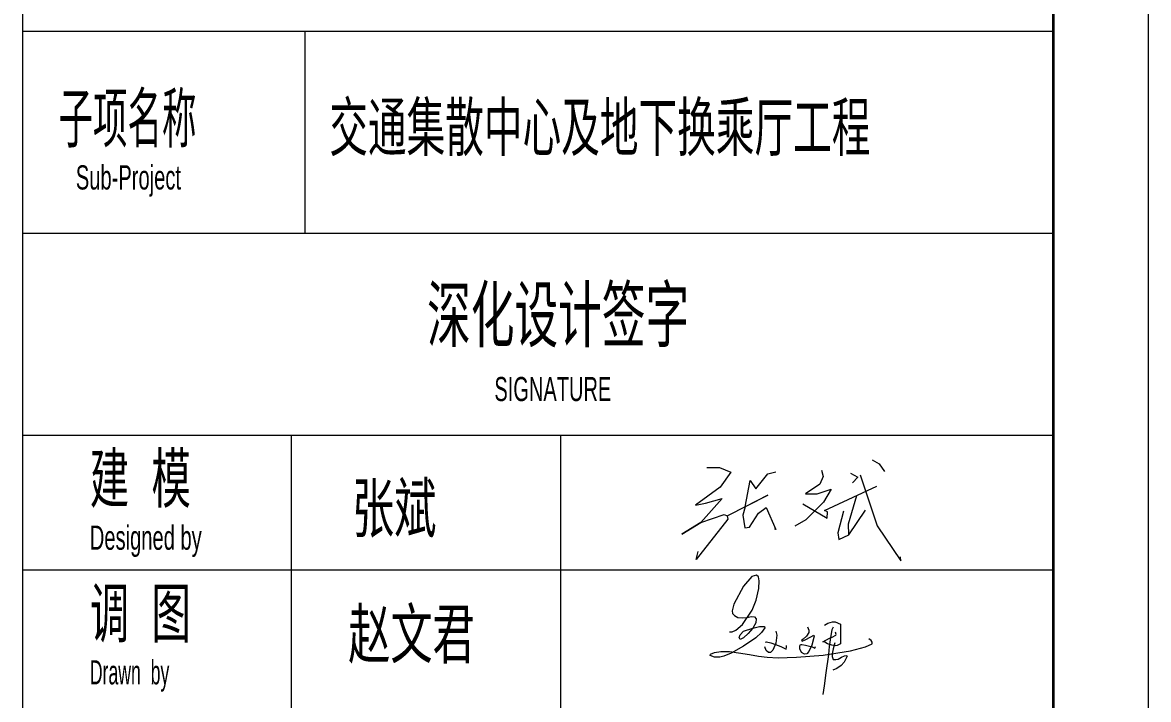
# Model space of a CAD drawing. Header units: millimetres. Extents: x 96 to 23960, y 200 to 17000.
# Drawn here: x 21596 to 23960, y 4729 to 6149 of the extents above; entities that cross this region are included whole.
import ezdxf

# ---------------------------------------------------------------- set-up
doc = ezdxf.new("R2010")
doc.units = ezdxf.units.MM
doc.linetypes.add('XKITLINE00', pattern=[0])
doc.layers.add('DrawingSheet', color=5, linetype='Continuous', lineweight=0)
doc.layers.add('OtherObjectType', color=1, linetype='Continuous', lineweight=0)
doc.styles.add('$TD_AUDIT_GENERATED_(14A)', font='ARIAL.TTF')
doc.styles.add('Arial', font='arial.ttf')

# ---------------------------------------------------------------- blocks, each defined once
blk = doc.blocks.new('*A5')
at = {"layer": 'DrawingSheet', "color": 5, "linetype": 'XKITLINE00', "lineweight": 0}
blk.add_line((23960, 200), (23960, 17000), dxfattribs=at)
blk = doc.blocks.new('*A7')
at = {"layer": 'OtherObjectType', "color": 7, "linetype": 'XKITLINE00', "lineweight": 0}
for p, q in [((23960, 200), (23960, 17000)), ((21596, 16811.9), (21596, 384)), ((23758.8, 16811.9), (23758.8, 384)), ((23761.2, 16814), (23761.2, 386)), ((21596, 6131.2), (23758.8, 6131.2)), ((22189.3, 5707.4), (22189.3, 6131.2)), ((21596, 5707.4), (23758.8, 5707.4)), ((21596, 5283.6), (23758.8, 5283.6)), ((22161, 4153.5), (22161, 5283.6)), ((22726.1, 4153.5), (22726.1, 5283.6)), ((23379.9, 5231.6), (23394.7, 5223.6)), ((23032.4, 5215.5), (23059.2, 5215.9)), ((23059.2, 5215.9), (23083.1, 5205.9)), ((23083.1, 5205.9), (23060.5, 5174.4)), ((23135.8, 5171.3), (23160.8, 5202.3)), ((23160.8, 5202.3), (23177.3, 5206.7)), ((23273.4, 5210.1), (23277.2, 5196.6)), ((23334.5, 5203.7), (23349.7, 5195.2)), ((23394.7, 5223.6), (23405.8, 5207.3)), ((23112.9, 5133.4), (23123.7, 5188.6)), ((23123.7, 5188.6), (23135.8, 5171.3)), ((23269.7, 5181), (23240, 5160.6)), ((23277.2, 5196.6), (23269.7, 5181)), ((23349.7, 5195.2), (23338.4, 5183.4)), ((23354.5, 5200.6), (23390.2, 5093.5)), ((23060.5, 5174.4), (23009.2, 5136.9)), ((23075.6, 5114.3), (23160.5, 5157.7)), ((23160.5, 5157.7), (23112.9, 5133.4)), ((23240, 5160.6), (23264.6, 5160.6)), ((23264.6, 5160.6), (23293.7, 5170.3)), ((23293.7, 5170.3), (23277.6, 5142.9)), ((23279.6, 5125.8), (23389.4, 5176.6)), ((23329.9, 5097.5), (23347.4, 5157.2)), ((23009.2, 5136.9), (23029.6, 5141)), ((23065.1, 5151.1), (23020.4, 5100.3)), ((23029.6, 5141), (23065.1, 5151.1)), ((23065.1, 5151.1), (23065.1, 5151.1)), ((23112.9, 5133.4), (23108.3, 5116.1)), ((23141.2, 5119.7), (23157.3, 5132.1)), ((23157.3, 5132.1), (23177.9, 5086)), ((23234.4, 5139.3), (23285.5, 5109.6)), ((23277.6, 5142.9), (23240.8, 5106)), ((23076.5, 5107.7), (23010.5, 5023.2)), ((23020.4, 5100.3), (23069.1, 5117)), ((23069.1, 5117), (23075.6, 5114.3)), ((23075.6, 5114.3), (23076.5, 5107.7)), ((23108.3, 5116.1), (23112.3, 5089.2)), ((23122, 5090.5), (23141.2, 5119.7)), ((23286.3, 5123.1), (23279.6, 5125.8)), ((23285.5, 5109.6), (23286.3, 5123.1)), ((23319.8, 5123.9), (23308.1, 5078.7)), ((23330.8, 5074.9), (23366.1, 5126.1)), ((23020.4, 5100.3), (22980, 5076)), ((22980, 5076), (23020.4, 5100.3)), ((23112.3, 5089.2), (23122, 5090.5)), ((23177.9, 5086), (23174.8, 5086.3)), ((23240.8, 5106), (23217.7, 5093.1)), ((23330.8, 5074.9), (23329.9, 5097.5)), ((23390.2, 5093.5), (23440, 5020)), ((23308.1, 5078.7), (23309.9, 5065)), ((23309.9, 5065), (23330.8, 5074.9)), ((23010.5, 5023.2), (23014.6, 5039.6)), ((23440, 5020), (23439.4, 5028.3)), ((21596, 5001.1), (23758.8, 5001.1)), ((23137.2, 4990), (23127.5, 4987.4)), ((23140.9, 4986.7), (23137.2, 4990)), ((23109.7, 4967.1), (23089.5, 4929.1)), ((23127.5, 4987.4), (23109.7, 4967.1)), ((23142.9, 4978.2), (23140.9, 4986.7)), ((23141.8, 4961.9), (23142.9, 4978.2)), ((23136, 4937.7), (23141.8, 4961.9)), ((23089.5, 4929.1), (23086.2, 4914.9)), ((23127.6, 4916.5), (23136, 4937.7)), ((23086.2, 4914.9), (23086.6, 4909.9)), ((23086.6, 4909.9), (23090.9, 4905.2)), ((23090.9, 4905.2), (23098.1, 4901.3)), ((23098.1, 4901.3), (23108, 4900.8)), ((23107.9, 4886.6), (23127.6, 4916.5)), ((23108, 4900.8), (23117.7, 4901.5)), ((23117.7, 4901.5), (23125.9, 4903.1)), ((23125.9, 4903.1), (23133.1, 4902.6)), ((23133.1, 4902.6), (23136.5, 4898.1)), ((23136.5, 4898.1), (23135.4, 4889.8)), ((23080.2, 4870.8), (23086.1, 4871)), ((23086.1, 4871), (23093.9, 4874.3)), ((23093.9, 4874.3), (23107.9, 4886.6)), ((23102.4, 4865.1), (23109.6, 4872.6)), ((23109.6, 4872.6), (23129, 4879.1)), ((23129, 4879.1), (23119.7, 4867.8)), ((23135.4, 4889.8), (23129, 4879.1)), ((23129, 4879.1), (23143.3, 4882.4)), ((23147.5, 4869.9), (23135.5, 4858.4)), ((23143.3, 4882.4), (23149.6, 4882.4)), ((23154.2, 4879.7), (23147.5, 4869.9)), ((23149.6, 4882.4), (23153.8, 4882)), ((23153.8, 4882), (23154.2, 4879.7)), ((23177.3, 4872.2), (23180, 4864.3)), ((23244.3, 4881.3), (23246.7, 4874.7)), ((23246.7, 4874.7), (23246.7, 4869.6)), ((23279.5, 4885.1), (23286.8, 4889.4)), ((23286.8, 4889.4), (23296.8, 4892)), ((23295.3, 4875.1), (23292.8, 4863.5)), ((23298.3, 4880.8), (23295.3, 4875.1)), ((23296.8, 4892), (23302.4, 4892)), ((23302.4, 4892), (23313.3, 4887.5)), ((23304.3, 4865.8), (23302.7, 4870.4)), ((23313.3, 4887.5), (23313.3, 4846.2)), ((23100.5, 4859.3), (23102.4, 4865.1)), ((23102.6, 4855.4), (23100.5, 4859.3)), ((23109.8, 4858.8), (23102.6, 4855.4)), ((23119.7, 4867.8), (23109.8, 4858.8)), ((23135.5, 4858.4), (23110, 4840.9)), ((23155.6, 4849.3), (23158.1, 4850.4)), ((23158.1, 4850.4), (23167.4, 4848.3)), ((23167.4, 4848.3), (23176.6, 4844.7)), ((23177.7, 4847.2), (23171.4, 4832.8)), ((23180, 4864.3), (23177.7, 4847.2)), ((23235.3, 4855.8), (23231.4, 4852.7)), ((23231.4, 4852.7), (23233.2, 4851.9)), ((23233.2, 4851.9), (23239.5, 4854.1)), ((23241.8, 4861.7), (23235.3, 4855.8)), ((23239.5, 4854.1), (23250.9, 4860.4)), ((23246.7, 4869.6), (23241.8, 4861.7)), ((23250.9, 4860.4), (23257.3, 4863.9)), ((23258.3, 4862.3), (23253.2, 4843)), ((23257.3, 4863.9), (23258.3, 4862.3)), ((23276.3, 4850), (23290.5, 4857.5)), ((23280.5, 4849.2), (23276.3, 4850)), ((23286.4, 4846.2), (23280.5, 4849.2)), ((23292.8, 4863.5), (23289.9, 4840.4)), ((23290.5, 4857.5), (23295.8, 4859.6)), ((23295.8, 4859.6), (23303.5, 4864)), ((23301.3, 4848.1), (23297.7, 4835.5)), ((23303.5, 4864), (23304.3, 4865.8)), ((23313.3, 4846.2), (23306.6, 4842.8)), ((23377.7, 4853), (23373.2, 4856.3)), ((23380, 4849.2), (23377.7, 4853)), ((23379.7, 4846.1), (23380, 4849.2)), ((23040, 4821.4), (23040.6, 4824.1)), ((23040.6, 4824.1), (23048.7, 4827.8)), ((23048.7, 4827.8), (23062.1, 4830.2)), ((23062.1, 4830.2), (23080.6, 4829.7)), ((23084, 4826.3), (23068.3, 4820.1)), ((23080.6, 4829.7), (23099.1, 4827.3)), ((23110, 4840.9), (23084, 4826.3)), ((23099.1, 4827.3), (23122.6, 4823.5)), ((23122.6, 4823.5), (23141.5, 4819.8)), ((23157, 4832.2), (23154.8, 4839.4)), ((23162.1, 4828.1), (23157, 4832.2)), ((23166.1, 4828.1), (23162.1, 4828.1)), ((23171.4, 4832.8), (23166.1, 4828.1)), ((23176.6, 4844.7), (23187.8, 4840.4)), ((23187.8, 4840.4), (23199.4, 4834.9)), ((23199.4, 4834.9), (23200.3, 4838.7)), ((23200.3, 4838.7), (23200.3, 4842.8)), ((23227.8, 4841.6), (23229.1, 4844.3)), ((23228.3, 4835.3), (23227.8, 4841.6)), ((23231.7, 4828.1), (23228.3, 4835.3)), ((23229.1, 4844.3), (23232, 4844.3)), ((23238, 4824.3), (23231.7, 4828.1)), ((23232, 4844.3), (23239.6, 4843.4)), ((23242.8, 4825.1), (23238, 4824.3)), ((23239.6, 4843.4), (23253.6, 4839.4)), ((23246.7, 4830.1), (23242.8, 4825.1)), ((23253.2, 4843), (23246.7, 4830.1)), ((23253.6, 4839.4), (23259.2, 4836.9)), ((23259.2, 4836.9), (23261, 4840.3)), ((23276.9, 4822.2), (23334.1, 4831.2)), ((23287.9, 4823.8), (23282.9, 4785.2)), ((23295.4, 4843.2), (23286.4, 4846.2)), ((23289.9, 4840.4), (23287.9, 4823.8)), ((23302, 4842), (23295.4, 4843.2)), ((23297.7, 4835.5), (23295.8, 4825.1)), ((23295.8, 4825.1), (23296, 4819.4)), ((23306.6, 4842.8), (23302, 4842)), ((23334.1, 4831.2), (23366, 4839.6)), ((23366, 4839.6), (23379.7, 4846.1)), ((23048.5, 4818.2), (23040, 4821.4)), ((23059.8, 4818.2), (23048.5, 4818.2)), ((23068.3, 4820.1), (23059.8, 4818.2)), ((23141.5, 4819.8), (23159.7, 4817.7)), ((23159.7, 4817.7), (23182.2, 4816.6)), ((23182.2, 4816.6), (23201.2, 4817)), ((23201.2, 4817), (23221.2, 4817.8)), ((23221.2, 4817.8), (23276.9, 4822.2)), ((23296, 4819.4), (23298.3, 4813.2)), ((23298.3, 4813.2), (23303.8, 4813.2)), ((23303.8, 4813.2), (23308.6, 4813.8)), ((23314.9, 4800.3), (23305.5, 4794.5)), ((23308.6, 4813.8), (23315.4, 4818.1)), ((23321.2, 4807.7), (23314.9, 4800.3)), ((23315.4, 4818.1), (23321.5, 4820.5)), ((23327.2, 4820), (23321.2, 4807.7)), ((23321.5, 4820.5), (23326.4, 4821.3)), ((23326.4, 4821.3), (23327.2, 4820)), ((23282.9, 4785.2), (23279.2, 4757.8)), ((23305.5, 4794.5), (23297.3, 4790.5)), ((23279.2, 4757.8), (23276.2, 4740))]:
    blk.add_line(p, q, dxfattribs=at)
at = {"layer": 'OtherObjectType', "color": 7}
for s, height, style, width, p in [('\\M+5D7D3\\M+5CFEE\\M+5C3FB\\M+5B3C6', 101.707, '$TD_AUDIT_GENERATED_(14A)', 0.522006, (21671.6, 5898)), ('\\M+5BDBB\\M+5CDA8\\M+5BCAF\\M+5C9A2\\M+5D6D0\\M+5D0C4\\M+5BCB0\\M+5B5D8\\M+5CFC2\\M+5BBBB\\M+5B3CB\\M+5CCFC\\M+5B9A4\\M+5B3CC', 100, '$TD_AUDIT_GENERATED_(14A)', 0.595, (22240, 5880)), ('Sub-Project', 50.854, '$TD_AUDIT_GENERATED_(14A)', 0.595, (21707.9, 5798.9)), ('\\M+5C9EE\\M+5BBAF\\M+5C9E8\\M+5BCC6\\M+5C7A9\\M+5D7D6', 113.008, '$TD_AUDIT_GENERATED_(14A)', 0.595, (22445.4, 5480.4)), ('SIGNATURE', 50.63, '$TD_AUDIT_GENERATED_(14A)', 0.595, (22586.7, 5355.1)), ('\\M+5BDA8  \\M+5C4A3', 101.707, '$TD_AUDIT_GENERATED_(14A)', 0.595, (21737.3, 5142.4)), ('\\M+5D5C5\\M+5B1F3', 101.707, 'Arial', 0.6375, (22288, 5080)), ('Designed by', 50.854, '$TD_AUDIT_GENERATED_(14A)', 0.595, (21737.3, 5043.3)), ('\\M+5B5F7  \\M+5CDBC', 101.707, '$TD_AUDIT_GENERATED_(14A)', 0.595, (21737.3, 4859.8)), ('\\M+5D5D4\\M+5CEC4\\M+5BEFD', 101.707, 'Arial', 0.6375, (22280, 4816)), ('Drawn  by', 50.85, '$TD_AUDIT_GENERATED_(14A)', 0.522006, (21737.3, 4760.8))]:
    blk.add_text(s, height=height, dxfattribs=dict(at, style=style, width=width)).set_placement(p)

msp = doc.modelspace()

# ---------------------------------------------------------------- block references
at = {"lineweight": 0}
for name in ['*A5', '*A7']:
    msp.add_blockref(name, (0, 0), dxfattribs=at)

doc.saveas('drawing.dxf')
